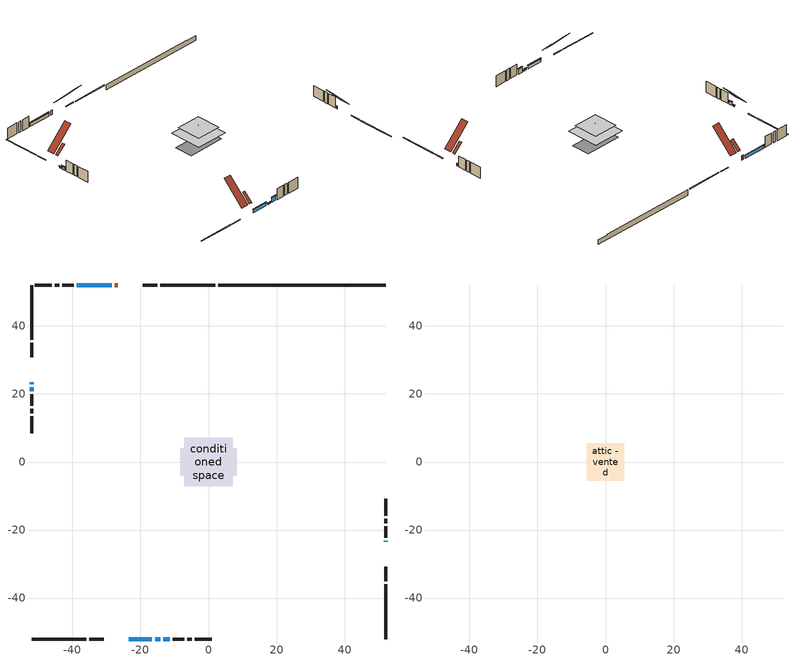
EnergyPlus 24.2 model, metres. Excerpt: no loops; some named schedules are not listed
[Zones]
conditioned space
 floor outside (Floor1 construction): -2.42,-2.42 -2.42,2.42 2.42,2.42 2.42,-2.42 z0.16
 floor adiabatic (AdiabaticFloorConstruction): -7.17,-7.17 -7.17,7.17 7.17,7.17 7.17,-7.17 z2.6
 floor foundation (Slab1 construction): -8.25,-4.04 -8.25,4.04 8.25,4.04 8.25,-4.04 z-2.13
 wall outside (RimJoist1 construction): 1.93,52.04 -14.17,52.04 / -52.04,-52.04 -35.94,-52.04 / -52.04,52.04 -52.04,35.94 / 52.04,-52.04 52.04,-35.94 z0.16:0.46
 wall outside (RimJoist2 construction): -15.1,52.04 -19.31,52.04 / -35.01,-52.04 -30.8,-52.04 / -52.04,35.01 -52.04,30.8 / 52.04,-35.01 52.04,-30.8 z0.16:0.46
 wall outside (AdiabaticWallConstruction 1): -26.69,52.04 -27.57,52.04 z0.16:2.19
 wall outside (AdiabaticWallConstruction): -23.42,-52.04 -16.62,-52.04 / -52.04,21.99 -52.04,20.86 / -28.49,52.04 -38.7,52.04 z0.16:1.51; -15.69,-52.04 -14.19,-52.04 / -52.04,23.43 -52.04,22.92 z0.16:0.66; 52.04,-23.42 52.04,-23.22 z0.16:1.38; -13.26,-52.04 -11.43,-52.04 z0.16:2.29
 wall outside (Wall1 construction): -39.63,52.04 -42.98,52.04 / -10.5,-52.04 -7.16,-52.04 / -52.04,19.93 -52.04,16.58 / 52.04,-22.29 52.04,-18.94 z0.16:5.04
 wall outside (Wall2 construction): -43.9,52.04 -45.17,52.04 / -6.23,-52.04 -4.96,-52.04 / -52.04,15.65 -52.04,14.38 / 52.04,-18.01 52.04,-16.74 z0.16:5.04
 wall outside (Wall3 construction): -46.1,52.04 -51.11,52.04 / -4.03,-52.04 0.97,-52.04 / -52.04,13.46 -52.04,8.45 / 52.04,-15.81 52.04,-10.81 z0.16:5.04
 wall foundation (FoundationWall1 construction): 2.86,52.04,-2.13 2.86,52.04,0.16 47.12,52.04,0.16 47.12,52.04,-0.09 52.04,52.04,-0.09 52.04,52.04,-2.13
 window (WindowConstruction): -23.42,-52.04 -16.62,-52.04 z0.16:1.51
 window (WindowConstruction 4): -15.69,-52.04 -14.19,-52.04 z0.16:0.66
 window (WindowConstruction 5): -52.04,23.42 -52.04,22.92 z0.16:0.66
 window (WindowConstruction 6): 52.04,-23.42 52.04,-23.22 z0.16:1.38
 window (WindowConstruction 1): -13.26,-52.04 -11.43,-52.04 z0.16:2.29
 window (WindowConstruction 2): -52.04,21.99 -52.04,20.86 z0.16:1.51
 window (WindowConstruction 3): -28.49,52.04 -38.7,52.04 z0.16:1.51
 door (Door): -26.69,52.04 -27.56,52.04 z0.16:2.19
 ceiling adiabatic (AdiabaticFloorConstruction): 7.17,-7.17 7.17,7.17 -7.17,7.17 -7.17,-7.17 z2.6
 roof outside (Roof2 construction): -25.76,52.04,5.04 -25.76,48.39,8.68 -24.47,48.39,8.68 -24.47,52.04,5.04; -24.35,-52.04,5.04 -24.35,-48.39,8.68 -25.64,-48.39,8.68 -25.64,-52.04,5.04; -52.04,24.35,5.04 -48.39,24.35,8.68 -48.39,25.64,8.68 -52.04,25.64,5.04; 52.04,-24.35,5.04 48.39,-24.35,8.68 48.39,-25.64,8.68 52.04,-25.64,5.04
attic - vented
 floor to conditioned space (Floor2 construction Reversed): -5.46,-5.46 -5.46,5.46 5.46,5.46 5.46,-5.46 z5.04
 floor to conditioned space (Floor3 construction Reversed): -1.05,-1.05 -1.05,1.05 1.05,1.05 1.05,-1.05 z5.04
 roof outside (Roof1 construction): -23.54,52.04,5.04 -23.54,42.69,14.38 -20.24,42.69,14.38 -20.24,52.04,5.04; -26.57,-52.04,5.04 -26.57,-42.69,14.38 -29.87,-42.69,14.38 -29.87,-52.04,5.04; -52.04,26.57,5.04 -42.69,26.57,14.38 -42.69,29.87,14.38 -52.04,29.87,5.04; 52.04,-26.57,5.04 42.69,-26.57,14.38 42.69,-29.87,14.38 52.04,-29.87,5.04
shading: -16.32,-52.04 -23.72,-52.04 -23.72,-52.33 -16.32,-52.33 z1.81; -13.89,-52.04 -15.99,-52.04 -15.99,-52.33 -13.89,-52.33 z0.96; -52.04,22.62 -52.04,23.72 -52.33,23.72 -52.33,22.62 z0.96; -11.13,-52.04 -13.56,-52.04 -13.56,-52.33 -11.13,-52.33 z2.59; -52.04,20.56 -52.04,22.29 -52.33,22.29 -52.33,20.56 z1.81; -39,52.04 -28.2,52.04 -28.2,52.33 -39,52.33 z1.81
[Building]
Building 1: Terrain=Suburbs
[Site:Location]
Montreal Mirabel Intl AP_QC: Latitude {deg}=45.68; Longitude {deg}=-74.03; Time Zone {hr}=-5; Elevation {m}=82; Keep Site Location Information=Yes
[Site:GroundTemperature:Shallow]
0.642858, -1.75623, -1.94836, -0.80987, 3.76054, 8.30966, 12.2535, 14.7518, 14.9641, 12.9321, 9.08883, 4.67926
[Site:WaterMainsTemperature]
Calculation Method=Schedule; Temperature Schedule=mains temperature schedule
[Material] Roughness=Rough; Thermal Absorptance=0.9
Name | Thickness {m} | Conductivity {W/m-K} | Density {kg/m3} | Specific Heat {J/kg-K} | Solar Absorptance | Visible Absorptance
asphalt or fiberglass shingles | 0.00635 | 0.162714 | 1121.4 | 1465.45 | 0.84 | 0.84
ceiling loosefill ins | 0.0846667 | 0.0480833 | 16.02 | 1046.75 | 0.7 | 0.7
ceiling stud and cavity | 0.1397 | 0.100938 | 65.682 | 1177.47 | 0.7 | 0.7
ceiling stud and cavity 1 | 0.1397 | 0.102239 | 65.682 | 1177.47 | 0.7 | 0.7
concrete 4.0 in. | 0.1016 | 1.803125 | 2242.8 | 837.4 | 0.7 | 0.7
concrete 8.0 in. | 0.2032 | 1.803125 | 2242.8 | 837.4 | 0.7 | 0.7
door material | 0.04445 | 0.053851 | 512.64 | 1214.23 | 0.7 | 0.7
exterior vertical ins | 0.0460229 | 0.029427 | 32.04 | 1214.23 | 0.7 | 0.7
floor covering | 0.0127 | 0.0433444 | 54.468 | 1339.84 | 0.6 | 0.6
floor rigid ins; rim joist rigid ins; roof rigid ins; wall rigid ins | 0.051816 | 0.029427 | 32.04 | 1214.23 | 0.7 | 0.7
floor rigid ins 1; wall rigid ins 1 | 0.512978 | 0.029427 | 32.04 | 1214.23 | 0.7 | 0.7
floor stud and cavity | 0.1397 | 0.0837603 | 92.3553 | 1139.71 | 0.7 | 0.7
floor stud and cavity 1 | 0.1397 | 1.75129 | 37.0049 | 1207.88 | 0.7 | 0.7
furniture material conditioned space 1 | 0.1524 | 0.115458 | 640.8 | 1214.23 | 0.6 | 0.6
gypsum board | 0.0127 | 0.160291 | 801 | 837.4 | 0.6 | 0.6
gypsum board 1 | 0.0127 | 0.160291 | 801 | 837.4 | 0.7 | 0.7
osb sheathing 0.5 in. | 0.0127 | 0.115458 | 512.64 | 1214.23 | 0.7 | 0.7
osb sheathing 0.75 in. | 0.01905 | 0.115458 | 512.64 | 1214.23 | 0.7 | 0.7
osb sheathing 2.0 in. | 0.0508 | 0.115458 | 512.64 | 1214.23 | 0.7 | 0.7
rim joist stud and cavity | 0.0508 | 0.241261 | 125.044 | 1163.47 | 0.6 | 0.6
rim joist stud and cavity 1 | 0.0508 | 0.0490997 | 125.044 | 1163.47 | 0.6 | 0.6
roof stud and cavity | 0.2032 | 0.160627 | 78.34581 | 1123.46 | 0.7 | 0.7
wall stud and cavity | 0.1397 | 0.151991 | 139.0536 | 1170.24 | 0.7 | 0.7
wall stud and cavity 1 | 0.1397 | 0.113341 | 139.0536 | 1170.24 | 0.7 | 0.7
wall stud and cavity 2 | 0.1397 | 0.171359 | 139.0536 | 1170.24 | 0.7 | 0.7
wall stud and cavity 3 | 0.0889 | 0.380278 | 52.3479 | 1209.89 | 0.7 | 0.7
wall stud and cavity 4 | 0.0889 | 0.391764 | 83.0341 | 1211.67 | 0.7 | 0.7
wood siding | 0.0254 | 0.102417 | 544.68 | 1172.36 | 0 | 0
wood siding 1; wood siding 2; wood siding 3 | 0.0254 | 0.102417 | 544.68 | 1172.36 | 0.7 | 0.7
[WindowMaterial:SimpleGlazingSystem]
Name | U-Factor {W/m2-K} | Solar Heat Gain Coefficient
WindowMaterial | 2.93382 | 0.6
WindowMaterial 1 | 2.97187 | 0.6
WindowMaterial 2 | 3.09508 | 0.34
[Construction]
AdiabaticFloorConstruction: floor stud and cavity 1, floor rigid ins 1, osb sheathing 0.75 in., floor covering
AdiabaticWallConstruction: wood siding 2, wall rigid ins 1, wall stud and cavity 3, gypsum board
AdiabaticWallConstruction 1: wood siding 3, wall rigid ins 1, wall stud and cavity 3, gypsum board
Door: door material
Floor1 construction: floor stud and cavity, floor rigid ins, osb sheathing 0.75 in., floor covering
Floor2 construction Reversed: gypsum board, ceiling stud and cavity, ceiling loosefill ins
Floor3 construction Reversed: gypsum board, ceiling stud and cavity 1, ceiling loosefill ins
FoundationWall1 construction: concrete 8.0 in., gypsum board 1
furniture construction conditioned space 1: furniture material conditioned space 1
PartitionWallConstruction: gypsum board, wall stud and cavity 4, gypsum board
RimJoist1 construction: wood siding 1, rim joist rigid ins, osb sheathing 2.0 in., rim joist stud and cavity
RimJoist2 construction: wood siding 1, rim joist rigid ins, osb sheathing 2.0 in., rim joist stud and cavity 1
Roof1 construction: asphalt or fiberglass shingles
Roof2 construction: asphalt or fiberglass shingles, roof rigid ins, osb sheathing 0.75 in., roof stud and cavity, gypsum board
Slab1 construction: concrete 4.0 in.
Wall1 construction: wood siding, wall rigid ins, osb sheathing 0.5 in., wall stud and cavity, gypsum board
Wall2 construction: wood siding, wall rigid ins, osb sheathing 0.5 in., wall stud and cavity 1, gypsum board
Wall3 construction: wood siding, wall rigid ins, osb sheathing 0.5 in., wall stud and cavity 2, gypsum board
WindowConstruction; WindowConstruction 2; WindowConstruction 3: WindowMaterial
WindowConstruction 1: WindowMaterial 1
WindowConstruction 4; WindowConstruction 5; WindowConstruction 6: WindowMaterial 2
[Zone] Multiplier=1; Part of Total Floor Area=Yes
Name | Volume {m3}
attic - vented | 161.687
conditioned space | 847.3
[Space]
Name | Zone | Volume {m3}
attic - vented 1 | attic - vented | 161.687
conditioned space 1 | conditioned space | 847.3
[ZoneInfiltration:EffectiveLeakageArea]
infil attic - vented 1: Zone or Space=attic - vented 1; Schedule=Always On Discrete; Effective Air Leakage Area {cm2}=5698.62; Stack Coefficient=0.000649751; Wind Coefficient=1.72224e-05
[ZoneMixing]
whole house fan mix: Zone or Space=attic - vented; Schedule=Always On Continuous; Design Flow Rate Calculation Method=Flow/Zone; Design Flow Rate {m3/s}=0; Source Zone or Space=conditioned space
[SurfaceProperty:ExposedFoundationPerimeter]
Slab1: Exposed Perimeter Calculation Method=TotalExposedPerimeter; Total Exposed Perimeter {m}=49.18
[InternalMass] Zone or ZoneList=conditioned space; Space or SpaceList=conditioned space 1
Name | Construction | Surface Area {m2}
furniture mass conditioned space 1 | furniture construction conditioned space 1 | 145.008
partition wall mass | PartitionWallConstruction | 362.521
[Lights]
interior lighting: Zone or ZoneList or Space or SpaceList=conditioned space 1; Schedule=interior lighting schedule; Design Level Calculation Method=LightingLevel; Lighting Level {W}=343.2; Return Air Fraction=0; Fraction Radiant=0.6; Fraction Visible=0.2; Fraction Replaceable=1
[People]
occupants: Zone or ZoneList or Space or SpaceList=conditioned space 1; Number of People Schedule=occupants schedule; Number of People Calculation Method=People; Number of People=3; Fraction Radiant=0.314171; Sensible Heat Fraction=0.56303; Activity Level Schedule=occupants activity schedule; Carbon Dioxide Generation Rate {m3/s-W}=0; Enable ASHRAE 55 Comfort Warnings=No; Mean Radiant Temperature Calculation Type=EnclosureAveraged
[ElectricEquipment] Zone or ZoneList or Space or SpaceList=conditioned space 1; Design Level Calculation Method=EquipmentLevel
Name | Schedule | Design Level {W} | Fraction Latent | Fraction Radiant | Fraction Lost
clothes dryer | clothes dryer schedule | 140.772 | 0.015 | 0.081 | 0.85
clothes washer | clothes washer schedule | 32.1985 | 0.03 | 0.162 | 0.7
cooking range | cooking range schedule | 215.147 | 0.08 | 0.432 | 0.2
dishwasher | dishwasher schedule | 66.8632 | 0.3 | 0.18 | 0.4
fridge | fridge schedule | 72.9452 | 0 | 0.6 | 0
mech vent house fan | mech vent house fan schedule | 880 | 0 | 0 | 1
mech vent house fan cfis | mech vent house fan cfis schedule | 0 | 0 | 0 | 0
misc plug loads | misc plug loads schedule | 494.7 | 0.045 | 0.513 | 0.1
whole house fan | Always On Discrete | 0 | 0 | 0 | 1
[OtherEquipment] Zone or ZoneList or Space or SpaceList=conditioned space 1; Design Level Calculation Method=EquipmentLevel
Name | Fuel Type | Schedule | Design Level {W} | Fraction Latent | Fraction Radiant | Fraction Lost
clothes dryer 1 | Electricity | clothes dryer schedule | 0 | 0.015 | 0.081 | 0.85
cooking range 1 | Electricity | cooking range schedule | 0 | 0.08 | 0.432 | 0.2
general water use latent | None | general water use schedule | 62.594 | 1 | 0 | 0
general water use sensible | None | general water use schedule | -61.6891 | 0 | 0.6 | 0
mech vent house fan latent load | None | Always On Discrete | 0 | 1 | 0 | 0
mech vent house fan sensible load | None | Always On Discrete | 0 | 0 | 0 | 0
water heater energy adjustment1 | Electricity | Always On Discrete | 0.01 | 0 | 0 | 1
[ZoneInfiltration:DesignFlowRate] Zone or ZoneList or Space or SpaceList=conditioned space 1; Schedule=Always On Discrete; Design Flow Rate Calculation Method=Flow/Zone; Design Flow Rate {m3/s}=0
infil flow; natural vent flow; whole house fan flow
[ZoneControl:Thermostat]
conditioned space Thermostat: Zone or ZoneList=conditioned space; Control Type Schedule=conditioned space Thermostat Schedule; Control 1=conditioned space temperature setpoint; Temperature Difference Between Cutout And Setpoint {deltaC}=0
[ZoneHVAC:Baseboard:Convective:Electric]
electric baseboard: Availability Schedule=Always On Discrete; Heating Design Capacity {W}=17052; Efficiency=1
[AirLoopHVAC:UnitarySystem]
unit heater unitary system: Control Type=Load; Controlling Zone or Thermostat Location=conditioned space; Dehumidification Control Type=None; Availability Schedule=Always On Discrete; Supply Fan=unit heater supply fan; Fan Placement=BlowThrough; Supply Air Fan Operating Mode Schedule=unit heater auto fan schedule; Heating Coil=unit heater htg coil; DX Heating Coil Sizing Ratio=1; Use DOAS DX Cooling Coil=No; Minimum Supply Air Temperature {C}=2; Latent Load Control=SensibleOnlyLoadControl; Cooling Supply Air Flow Rate Method=None; Heating Supply Air Flow Rate Method=SupplyAirFlowRate; Heating Supply Air Flow Rate {m3/s}=0.00141584; No Load Supply Air Flow Rate Method=SupplyAirFlowRate; No Load Supply Air Flow Rate {m3/s}=0; No Load Supply Air Flow Rate Control Set To Low Speed=Yes; Maximum Supply Air Temperature {C}=48.8889; Maximum Outdoor Dry-Bulb Temperature for Supplemental Heater Operation {C}=21; Ancillary On-Cycle Electric Power {W}=0; Ancillary Off-Cycle Electric Power {W}=0
[Fan:SystemModel]
unit heater supply fan: Availability Schedule=Always On Discrete; Design Maximum Air Flow Rate {m3/s}=0.00141584; Speed Control Method=Discrete; Electric Power Minimum Flow Rate Fraction=0.2; Design Pressure Rise {Pa}=500; Motor Efficiency=1; Motor In Air Stream Fraction=1; Design Electric Power Consumption {W}=Autosize; Design Power Sizing Method=PowerPerFlow; Electric Power Per Unit Flow Rate {W/(m3/s)}=1e-06; Electric Power Per Unit Flow Rate Per Unit Pressure {W/((m3/s)-Pa)}=1.66667; Fan Total Efficiency=0.7; Motor Loss Radiative Fraction=0; Number of Speeds=1; Speed Flow Fraction 1=1; Speed Electric Power Fraction 1=1
[Coil:Heating:Fuel]
unit heater htg coil: Availability Schedule=Always On Discrete; Fuel Type=OtherFuel1; Burner Efficiency=0.3; Nominal Capacity {W}=0.293071; On Cycle Parasitic Electric Load {W}=0; Off Cycle Parasitic Fuel Load {W}=0
[Zone equipment]
conditioned space: electric baseboard, unit heater unitary system
[Foundation:Kiva]
Foundation Kiva 1: Initial Indoor Air Temperature {C}=21; Wall Height Above Grade {m}=0.15999; Wall Depth Below Slab {m}=0.2032; Custom Block Material Name 1=exterior vertical ins; Custom Block Depth 1 {m}=2.28999; Custom Block X Position 1 {m}=0.2159; Custom Block Z Position 1 {m}=0
[Foundation:Kiva:Settings]
Soil Conductivity {W/m-K}=0.849921; Soil Density {kg/m3}=1842.3; Soil Specific Heat {J/kg-K}=418.7; Ground Solar Absorptivity=0.9; Ground Thermal Absorptivity=0.9; Ground Surface Roughness {m}=0.03; Far-Field Width {m}=40; Deep-Ground Boundary Condition=ZeroFlux; Deep-Ground Depth {m}=40; Minimum Cell Dimension {m}=0.2; Maximum Cell Growth Coefficient=3; Simulation Timestep=Timestep
[Exterior:Lights]
exterior lighting: Schedule=exterior lighting schedule; Design Level {W}=75.6
[EnergyManagementSystem:GlobalVariable]
infil_program_Qfan
infil_program_Qinf
natural_vent_program_Qnv
natural_vent_program_Qwhf
[EnergyManagementSystem:Sensor]
Name | Output:Variable or Output:Meter Index Key | Output:Variable or Output:Meter
airflow_gain | infil flow | Infiltration Sensible Heat Gain Energy
airflow_gain_1 | natural vent flow | Infiltration Sensible Heat Gain Energy
airflow_gain_2 | whole house fan flow | Infiltration Sensible Heat Gain Energy
airflow_loss | infil flow | Infiltration Sensible Heat Loss Energy
airflow_loss_1 | natural vent flow | Infiltration Sensible Heat Loss Energy
airflow_loss_2 | whole house fan flow | Infiltration Sensible Heat Loss Energy
clg_load_cond |  | Cooling:EnergyTransfer:Zone:CONDITIONED SPACE
clg_sp_s; clg_sp_s_1 | cooling setpoint | Schedule Value
clothes_dryer_exhaust_0_sch_s | clothes dryer exhaust 0 schedule | Schedule Value
conditioned_space_clg_unmet_s | conditioned space | Zone Cooling Setpoint Not Met Time
conditioned_space_htg_unmet_s | conditioned space | Zone Heating Setpoint Not Met Time
cool_season | cooling season schedule | Schedule Value
fridge_tin_s | conditioned space | Zone Mean Air Temperature
htg_load_cond |  | Heating:EnergyTransfer:Zone:CONDITIONED SPACE
htg_sp_s; htg_sp_s_1 | heating setpoint | Schedule Value
ig_ee_conv | clothes dryer | Electric Equipment Convective Heating Energy
ig_ee_conv_2 | cooking range | Electric Equipment Convective Heating Energy
ig_ee_conv_4 | fridge | Electric Equipment Convective Heating Energy
ig_ee_conv_5 | misc plug loads | Electric Equipment Convective Heating Energy
ig_ee_conv_6 | whole house fan | Electric Equipment Convective Heating Energy
ig_ee_rad | clothes dryer | Electric Equipment Radiant Heating Energy
ig_ee_rad_2 | cooking range | Electric Equipment Radiant Heating Energy
ig_ee_rad_4 | fridge | Electric Equipment Radiant Heating Energy
ig_ee_rad_5 | misc plug loads | Electric Equipment Radiant Heating Energy
ig_ee_rad_6 | whole house fan | Electric Equipment Radiant Heating Energy
ig_lgt_conv | interior lighting | Lights Convective Heating Energy
ig_lgt_rad | interior lighting | Lights Radiant Heating Energy
ig_lgt_vis | interior lighting | Lights Visible Radiation Heating Energy
ig_oe_conv | clothes dryer 1 | Other Equipment Convective Heating Energy
ig_oe_conv_1 | cooking range 1 | Other Equipment Convective Heating Energy
ig_oe_conv_2 | general water use latent | Other Equipment Convective Heating Energy
ig_oe_conv_3 | general water use sensible | Other Equipment Convective Heating Energy
ig_oe_conv_4 | water heater energy adjustment1 | Other Equipment Convective Heating Energy
ig_oe_rad | clothes dryer 1 | Other Equipment Radiant Heating Energy
ig_oe_rad_1 | cooking range 1 | Other Equipment Radiant Heating Energy
ig_oe_rad_2 | general water use latent | Other Equipment Radiant Heating Energy
ig_oe_rad_3 | general water use sensible | Other Equipment Radiant Heating Energy
ig_oe_rad_4 | water heater energy adjustment1 | Other Equipment Radiant Heating Energy
ig_ppl_conv | occupants | People Convective Heating Energy
ig_ppl_rad | occupants | People Radiant Heating Energy
im_conv | furniture mass conditioned space 1 | Surface Inside Face Convection Heat Gain Energy
im_conv_1 | partition wall mass | Surface Inside Face Convection Heat Gain Energy
im_ig | furniture mass conditioned space 1 | Surface Inside Face Internal Gains Radiation Heat Gain Energy
im_ig_1 | partition wall mass | Surface Inside Face Internal Gains Radiation Heat Gain Energy
im_lgt | furniture mass conditioned space 1 | Surface Inside Face Lights Radiation Heat Gain Energy
im_lgt_1 | partition wall mass | Surface Inside Face Lights Radiation Heat Gain Energy
im_sol | furniture mass conditioned space 1 | Surface Inside Face Solar Radiation Heat Gain Energy
im_sol_1 | partition wall mass | Surface Inside Face Solar Radiation Heat Gain Energy
im_surf | furniture mass conditioned space 1 | Surface Inside Face Net Surface Thermal Radiation Heat Gain Energy
im_surf_1 | partition wall mass | Surface Inside Face Net Surface Thermal Radiation Heat Gain Energy
mv_conv | mech vent house fan | Electric Equipment Convective Heating Energy
mv_conv_1 | mech vent house fan cfis | Electric Equipment Convective Heating Energy
mv_conv_2 | mech vent house fan latent load | Other Equipment Convective Heating Energy
mv_conv_3 | mech vent house fan sensible load | Other Equipment Convective Heating Energy
mv_rad | mech vent house fan | Electric Equipment Radiant Heating Energy
mv_rad_1 | mech vent house fan cfis | Electric Equipment Radiant Heating Energy
mv_rad_2 | mech vent house fan latent load | Other Equipment Radiant Heating Energy
mv_rad_3 | mech vent house fan sensible load | Other Equipment Radiant Heating Energy
natural_vent_s | natural vent schedule | Schedule Value
out_pb_s |  | Site Outdoor Air Barometric Pressure
out_wt_s |  | Site Outdoor Air Humidity Ratio
site_vw_s |  | Site Wind Speed
ss_back_out | Window1 | Surface Window Shortwave from Zone Back Out Window Heat Transfer Rate
ss_back_out_1 | Window18 | Surface Window Shortwave from Zone Back Out Window Heat Transfer Rate
ss_back_out_2 | Window21 | Surface Window Shortwave from Zone Back Out Window Heat Transfer Rate
ss_back_out_3 | Window22 | Surface Window Shortwave from Zone Back Out Window Heat Transfer Rate
ss_back_out_4 | Window7 | Surface Window Shortwave from Zone Back Out Window Heat Transfer Rate
ss_back_out_5 | Window8 | Surface Window Shortwave from Zone Back Out Window Heat Transfer Rate
ss_back_out_6 | Window9 | Surface Window Shortwave from Zone Back Out Window Heat Transfer Rate
ss_conv | Door1 | Surface Inside Face Convection Heat Gain Energy
ss_conv_1 | Window1 | Surface Inside Face Convection Heat Gain Energy
ss_conv_2 | Window18 | Surface Inside Face Convection Heat Gain Energy
ss_conv_3 | Window21 | Surface Inside Face Convection Heat Gain Energy
ss_conv_4 | Window22 | Surface Inside Face Convection Heat Gain Energy
ss_conv_5 | Window7 | Surface Inside Face Convection Heat Gain Energy
ss_conv_6 | Window8 | Surface Inside Face Convection Heat Gain Energy
ss_conv_7 | Window9 | Surface Inside Face Convection Heat Gain Energy
ss_ig | Door1 | Surface Inside Face Internal Gains Radiation Heat Gain Energy
ss_ig_1 | Window1 | Surface Inside Face Internal Gains Radiation Heat Gain Energy
ss_ig_2 | Window18 | Surface Inside Face Internal Gains Radiation Heat Gain Energy
ss_ig_3 | Window21 | Surface Inside Face Internal Gains Radiation Heat Gain Energy
ss_ig_4 | Window22 | Surface Inside Face Internal Gains Radiation Heat Gain Energy
ss_ig_5 | Window7 | Surface Inside Face Internal Gains Radiation Heat Gain Energy
ss_ig_6 | Window8 | Surface Inside Face Internal Gains Radiation Heat Gain Energy
ss_ig_7 | Window9 | Surface Inside Face Internal Gains Radiation Heat Gain Energy
ss_lgt | Door1 | Surface Inside Face Lights Radiation Heat Gain Energy
ss_sol | Door1 | Surface Inside Face Solar Radiation Heat Gain Energy
ss_surf | Door1 | Surface Inside Face Net Surface Thermal Radiation Heat Gain Energy
ss_surf_1 | Window1 | Surface Inside Face Net Surface Thermal Radiation Heat Gain Energy
ss_surf_2 | Window18 | Surface Inside Face Net Surface Thermal Radiation Heat Gain Energy
ss_surf_3 | Window21 | Surface Inside Face Net Surface Thermal Radiation Heat Gain Energy
ss_surf_4 | Window22 | Surface Inside Face Net Surface Thermal Radiation Heat Gain Energy
ss_surf_5 | Window7 | Surface Inside Face Net Surface Thermal Radiation Heat Gain Energy
ss_surf_6 | Window8 | Surface Inside Face Net Surface Thermal Radiation Heat Gain Energy
ss_surf_7 | Window9 | Surface Inside Face Net Surface Thermal Radiation Heat Gain Energy
ss_trans_in | Window1 | Surface Window Transmitted Solar Radiation Rate
ss_trans_in_1 | Window18 | Surface Window Transmitted Solar Radiation Rate
ss_trans_in_2 | Window21 | Surface Window Transmitted Solar Radiation Rate
ss_trans_in_3 | Window22 | Surface Window Transmitted Solar Radiation Rate
ss_trans_in_4 | Window7 | Surface Window Transmitted Solar Radiation Rate
ss_trans_in_5 | Window8 | Surface Window Transmitted Solar Radiation Rate
ss_trans_in_6 | Window9 | Surface Window Transmitted Solar Radiation Rate
ss_trans_out | Window1 | Surface Inside Face Initial Transmitted Diffuse Transmitted Out Window Solar Radiation Rate
ss_trans_out_1 | Window18 | Surface Inside Face Initial Transmitted Diffuse Transmitted Out Window Solar Radiation Rate
ss_trans_out_2 | Window21 | Surface Inside Face Initial Transmitted Diffuse Transmitted Out Window Solar Radiation Rate
ss_trans_out_3 | Window22 | Surface Inside Face Initial Transmitted Diffuse Transmitted Out Window Solar Radiation Rate
ss_trans_out_4 | Window7 | Surface Inside Face Initial Transmitted Diffuse Transmitted Out Window Solar Radiation Rate
ss_trans_out_5 | Window8 | Surface Inside Face Initial Transmitted Diffuse Transmitted Out Window Solar Radiation Rate
ss_trans_out_6 | Window9 | Surface Inside Face Initial Transmitted Diffuse Transmitted Out Window Solar Radiation Rate
s_conv | Floor1 | Surface Inside Face Convection Heat Gain Energy
s_conv_1 | Floor2 | Surface Inside Face Convection Heat Gain Energy
s_conv_10 | RimJoist2:0 | Surface Inside Face Convection Heat Gain Energy
s_conv_11 | RimJoist2:180 | Surface Inside Face Convection Heat Gain Energy
s_conv_12 | RimJoist2:270 | Surface Inside Face Convection Heat Gain Energy
s_conv_13 | RimJoist2:90 | Surface Inside Face Convection Heat Gain Energy
s_conv_14 | Roof2:0 | Surface Inside Face Convection Heat Gain Energy
s_conv_15 | Roof2:180 | Surface Inside Face Convection Heat Gain Energy
s_conv_16 | Roof2:270 | Surface Inside Face Convection Heat Gain Energy
s_conv_17 | Roof2:90 | Surface Inside Face Convection Heat Gain Energy
s_conv_18 | Slab1 | Surface Inside Face Convection Heat Gain Energy
s_conv_19 | Wall1:0 | Surface Inside Face Convection Heat Gain Energy
s_conv_2 | Floor3 | Surface Inside Face Convection Heat Gain Energy
